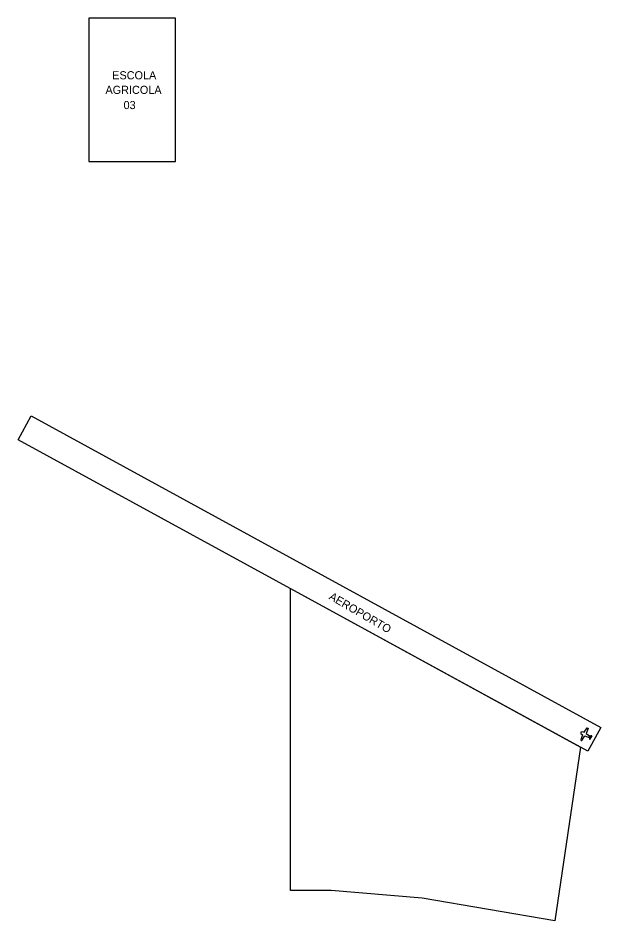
# Model space of a CAD drawing. Extents: x 1147957 to 1163904, y 18967063 to 18979615.
# Drawn here: x 1162827 to 1163904, y 18970968 to 18972636 of the extents above; entities that cross this region are included whole.
import ezdxf
from ezdxf.enums import TextEntityAlignment as Align

# ---------------------------------------------------------------- set-up
doc = ezdxf.new("R2010")
doc.units = 0
doc.header["$MEASUREMENT"] = 0
doc.layers.add('QUADRAS', color=7, linetype='CONTINUOUS')
doc.layers.add('TEXT', color=7, linetype='CONTINUOUS')
doc.styles.add('STYLE-CHAR_FAST_FONT_I_0', font='CHAR_FAST_FONT.shx', dxfattribs={"oblique": 15})

msp = doc.modelspace()

# ---------------------------------------------------------------- linework, layer by layer
at = {"layer": 'QUADRAS'}
for points in [[(1162958.105, 18972371.405), (1163118.105, 18972371.405), (1163118.105, 18972636.405), (1162958.105, 18972636.405)], [(1162827.368, 18971857.078), (1162851.355, 18971900.948), (1163904.249, 18971325.262), (1163880.262, 18971281.391)], [(1163885.857, 18971306.746), (1163885.653, 18971306.359), (1163882.479, 18971308.03), (1163882.683, 18971308.417)], [(1163885.857, 18971306.746), (1163885.653, 18971306.359), (1163883.724, 18971307.374), (1163883.928, 18971307.762)]]:
    msp.add_lwpolyline(points, close=True, dxfattribs=at)
for points in [[(1163330.577, 18971024.047), (1163330.577, 18971581.94), (1163866.232, 18971289.062), (1163818.784, 18970967.696), (1163574.18, 18971009.79), (1163405.922, 18971024.047), (1163330.577, 18971024.047)], [(1163867.818, 18971317.011), (1163869.168, 18971317.546), (1163873.022, 18971316.422), (1163878.824, 18971324.404), (1163878.824, 18971324.404), (1163878.824, 18971324.404), (1163879.812, 18971324.189), (1163880.736, 18971323.477), (1163876.765, 18971314.219), (1163884.702, 18971308.517), (1163886.103, 18971310.321), (1163886.103, 18971310.321), (1163886.103, 18971310.321)], [(1163867.818, 18971317.011), (1163866.979, 18971315.418)], [(1163866.979, 18971315.418), (1163867.302, 18971314.002), (1163870.412, 18971311.461), (1163867.116, 18971302.16), (1163867.116, 18971302.16), (1163867.116, 18971302.16), (1163867.853, 18971301.467), (1163868.962, 18971301.109), (1163874.346, 18971309.623), (1163883.539, 18971306.308), (1163882.846, 18971304.132), (1163882.846, 18971304.132), (1163882.846, 18971304.132)], [(1163882.846, 18971304.132), (1163883.327, 18971303.653), (1163884.08, 18971303.37), (1163885.755, 18971306.552)], [(1163886.103, 18971310.321), (1163886.771, 18971310.195), (1163887.43, 18971309.735), (1163885.755, 18971306.552)]]:
    msp.add_lwpolyline(points, dxfattribs=at)

# ---------------------------------------------------------------- texts
at = {"layer": 'TEXT', "linetype": 'Continuous', "style": 'STYLE-CHAR_FAST_FONT_I_0'}
for s, p in [('ESCOLA ', (1163001.349, 18972518.654)), ('AGRICOLA', (1162988.846, 18972491.741)), ('03', (1163022.289, 18972463.619))]:
    msp.add_text(s, height=15, dxfattribs=at).set_placement(p, align=Align.BOTTOM_LEFT)
msp.add_text('AEROPORTO', height=15, rotation=329.82297, dxfattribs=at).set_placement((1163398.127, 18971559.255), align=Align.BOTTOM_LEFT)

doc.saveas('drawing.dxf')
